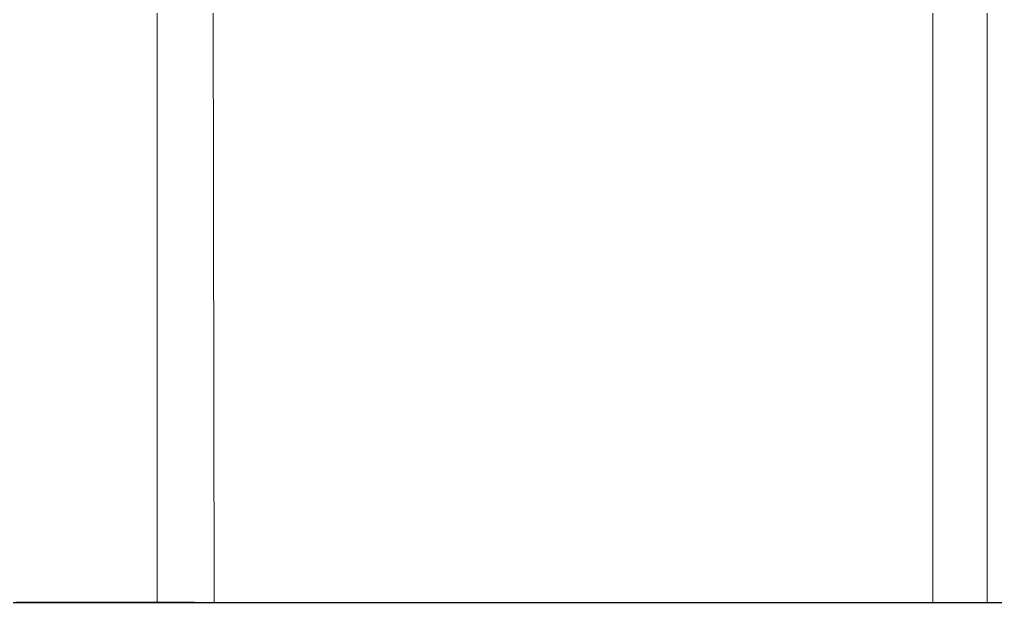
# Model space of a CAD drawing. Header units: inches. Extents: x 3672 to 10975, y -27382 to -746.
# Drawn here: x 4111.33 to 4147.33, y -26862.6 to -26841.1 of the extents above; entities that cross this region are included whole.
import ezdxf

# ---------------------------------------------------------------- set-up
doc = ezdxf.new("R2010")
doc.units = ezdxf.units.IN
doc.header["$LTSCALE"] = 17
doc.header["$MEASUREMENT"] = 0
doc.layers.add('25 BOT BAR', color=12, linetype='Continuous', lineweight=25)
doc.layers.add('WINDOW FRAME', color=161, linetype='Continuous', lineweight=20)

# ---------------------------------------------------------------- blocks, each defined once
blk = doc.blocks.new('A$C99292ed1')
for p, q in [((42.983, 29.91), (39.216, 29.91)), ((45.432, 29.91), (42.983, 29.91)), ((45.762, 29.91), (45.432, 29.91)), ((45.762, 29.91), (74.642, 29.91)), ((73.192, 29.91), (75.925, 29.91)), ((73.326, 29.91), (74.642, 29.91))]:
    blk.add_line(p, q)

msp = doc.modelspace()

# ---------------------------------------------------------------- linework, layer by layer
at = {"layer": '25 BOT BAR'}
msp.add_line((4072.025, -26862.596), (4220.025, -26862.596), dxfattribs=at)
at = {"layer": 'WINDOW FRAME'}
for p, q in [((4116.404, -26803.596), (4116.404, -26862.595)), ((4118.404, -26803.596), (4118.517, -26862.595)), ((4145.025, -26803.596), (4145.025, -26862.595)), ((4147.025, -26803.596), (4147.025, -26862.595))]:
    msp.add_line(p, q, dxfattribs=at)

# ---------------------------------------------------------------- block references
at = {"layer": '25 BOT BAR', "yscale": 0.8}
msp.add_blockref('A$C99292ed1', (4072.01, -26886.524), dxfattribs=at)

doc.saveas('drawing.dxf')
